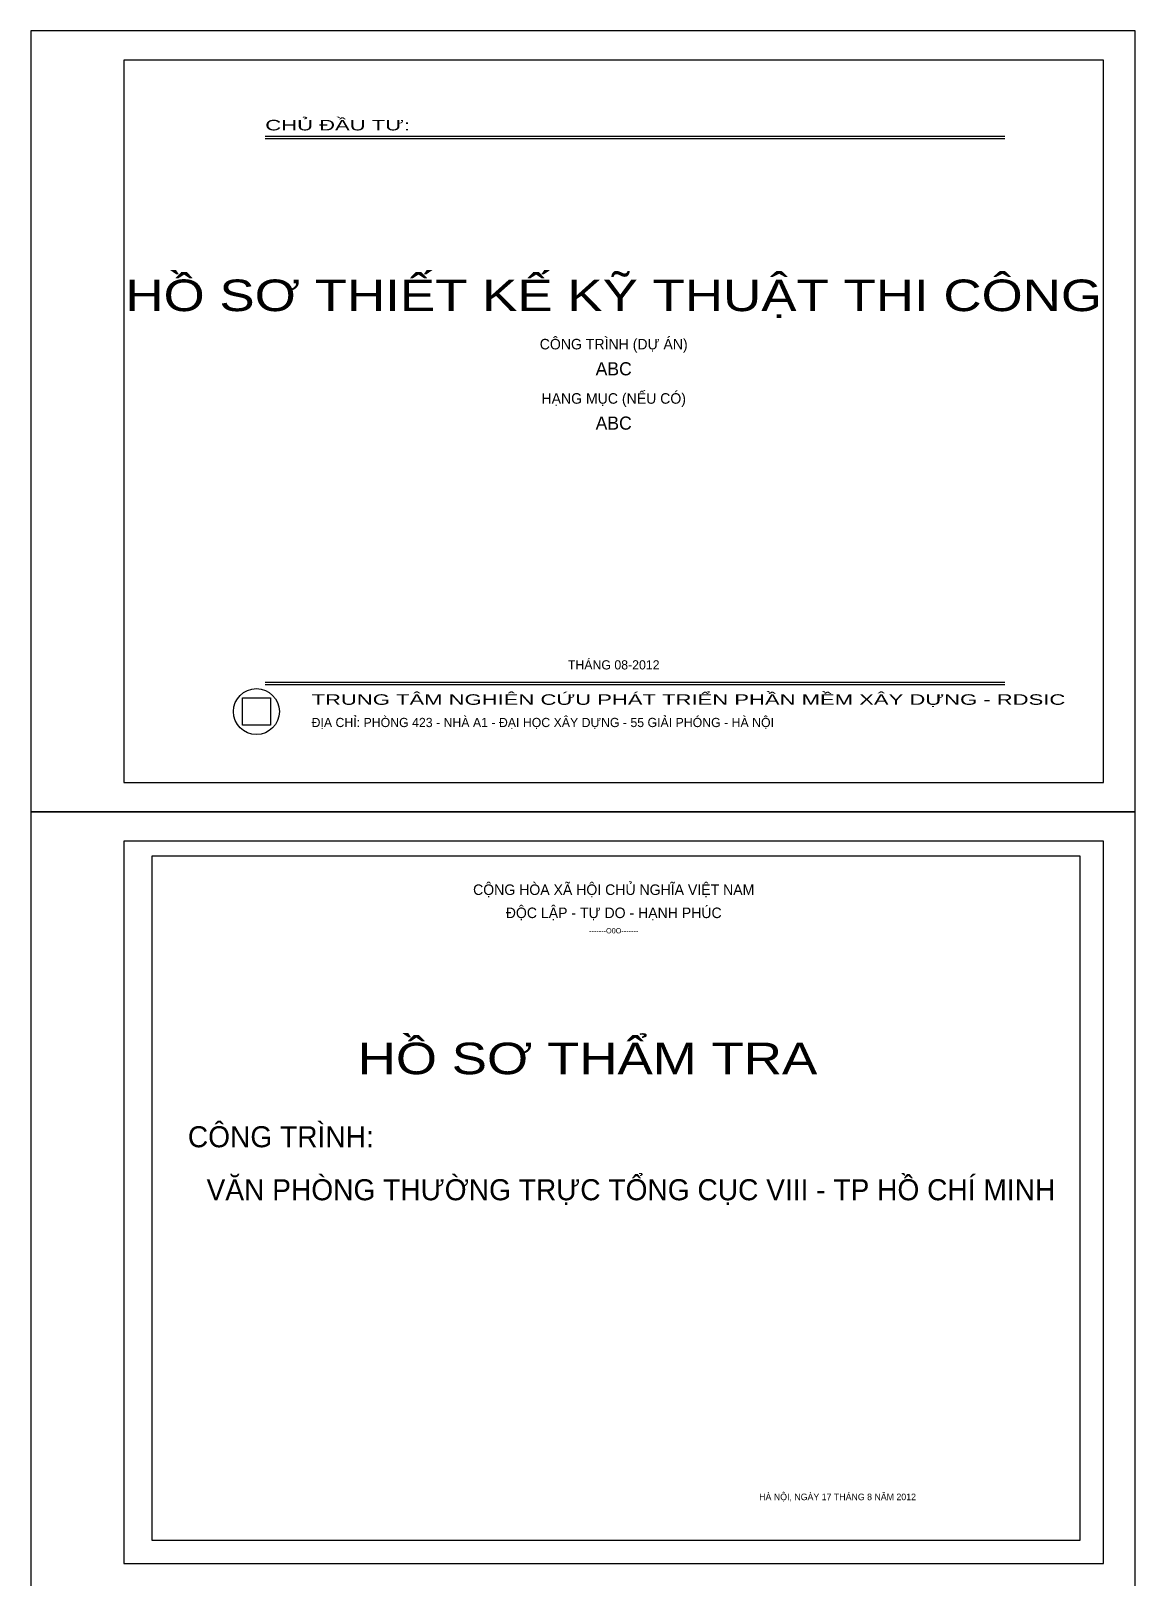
# Model space of a CAD drawing. Header units: inches. Extents: x -31218 to -11868, y 15 to 2848.
# Drawn here: x -30921 to -30501, y 912 to 1500 of the extents above; entities that cross this region are included whole.
import ezdxf
from ezdxf.enums import TextEntityAlignment as Align

# ---------------------------------------------------------------- set-up
doc = ezdxf.new("R2010")
doc.units = ezdxf.units.IN
doc.header["$MEASUREMENT"] = 0
doc.styles.add('.VnAvantH', font='VnAvantH_0.TTF')
doc.styles.add('.VnHelvetlnsH', font='VnHelvetInsH-Medium_0.TTF')

msp = doc.modelspace()

# ---------------------------------------------------------------- linework, layer by layer
for p, q in [((-30832.14, 1460.2), (-30550.75, 1460.2)), ((-30832.14, 1459.26), (-30550.75, 1459.26)), ((-30832.14, 1252.55), (-30550.75, 1252.55)), ((-30832.14, 1251.61), (-30550.75, 1251.61))]:
    msp.add_line(p, q)
for points in [[(-30921.27, 1203.21), (-30501.27, 1203.21), (-30501.27, 1500.21), (-30921.27, 1500.21)], [(-30513.27, 1489.09), (-30885.91, 1489.09), (-30885.91, 1214.34), (-30513.27, 1214.34)], [(-30840.83, 1246.56), (-30830.17, 1246.56), (-30830.17, 1236.13), (-30840.83, 1236.13)], [(-30921.27, 906.21), (-30501.27, 906.21), (-30501.27, 1203.21), (-30921.27, 1203.21)], [(-30513.27, 1192.09), (-30885.91, 1192.09), (-30885.91, 917.34), (-30513.27, 917.34)], [(-30875.15, 1186.46), (-30522.25, 1186.46), (-30522.25, 926.01), (-30875.15, 926.01)]]:
    msp.add_lwpolyline(points, close=True)
msp.add_circle((-30835.5, 1241.34), 8.72)

# ---------------------------------------------------------------- texts
at = {"style": '.VnHelvetlnsH', "width": 1.5}
msp.add_text('chñ ®Çu t¦: ', height=4, dxfattribs=at).set_placement((-30832.14, 1461.19), align=Align.BOTTOM_LEFT)
at = {"style": '.VnHelvetlnsH', "width": 1.2}
for s, p in [('Hå s¬ thiÕt kÕ kü thuËt thi c«ng', (-30699.59, 1393.65)), ('Hå s¬ thÈm tra', (-30709.57, 1103.41))]:
    msp.add_text(s, height=12, dxfattribs=at).set_placement(p, align=Align.CENTER)
at = {"style": '.VnAvantH'}
for s, height, p in [('c«ng tr×nh (dù ¸n)', 4, (-30699.59, 1379.09)), ('abc', 5, (-30699.59, 1369.22)), ('h¹ng môc (nÕu cã)', 4, (-30699.59, 1358.43)), ('abc', 5, (-30699.59, 1348.56)), ('th¸ng 08-2012', 3.5, (-30699.59, 1257.36)), ('céng hßa x· héi chñ nghÜa viÖt nam', 4, (-30699.59, 1171.59)), ('®éc lËp - tù do - h¹nh phóc', 4, (-30699.59, 1162.79)), ('-------o0o-------', 2, (-30699.59, 1156.98)), ('hµ néi, ngµy 17 th¸ng 8 n¨m 2012', 2.5, (-30614.43, 941.39))]:
    msp.add_text(s, height=height, dxfattribs=at).set_placement(p, align=Align.CENTER)
at = {"style": '.VnHelvetlnsH', "width": 1.5}
msp.add_text('trung t©m nghiªn cøu ph¸t triÓn phÇn mÒm x©y dùng - rdsic', height=4, dxfattribs=at).set_placement((-30814.52, 1243.91))
at = {"style": '.VnAvantH'}
for s, height, p in [('®Þa chØ: phßng 423 - nhµ a1 - ®¹i häc x©y dùng - 55 gi¶i phãng - hµ néi', 3.5, (-30814.52, 1235.44)), ('c«ng tr×nh:', 8, (-30861.58, 1075.63)), ('v¨n phßng th\xadêng trùc tæng côc VIII - tp Hå chÝ minh', 8, (-30854.46, 1055.47))]:
    msp.add_text(s, height=height, dxfattribs=at).set_placement(p)

doc.saveas('drawing.dxf')
